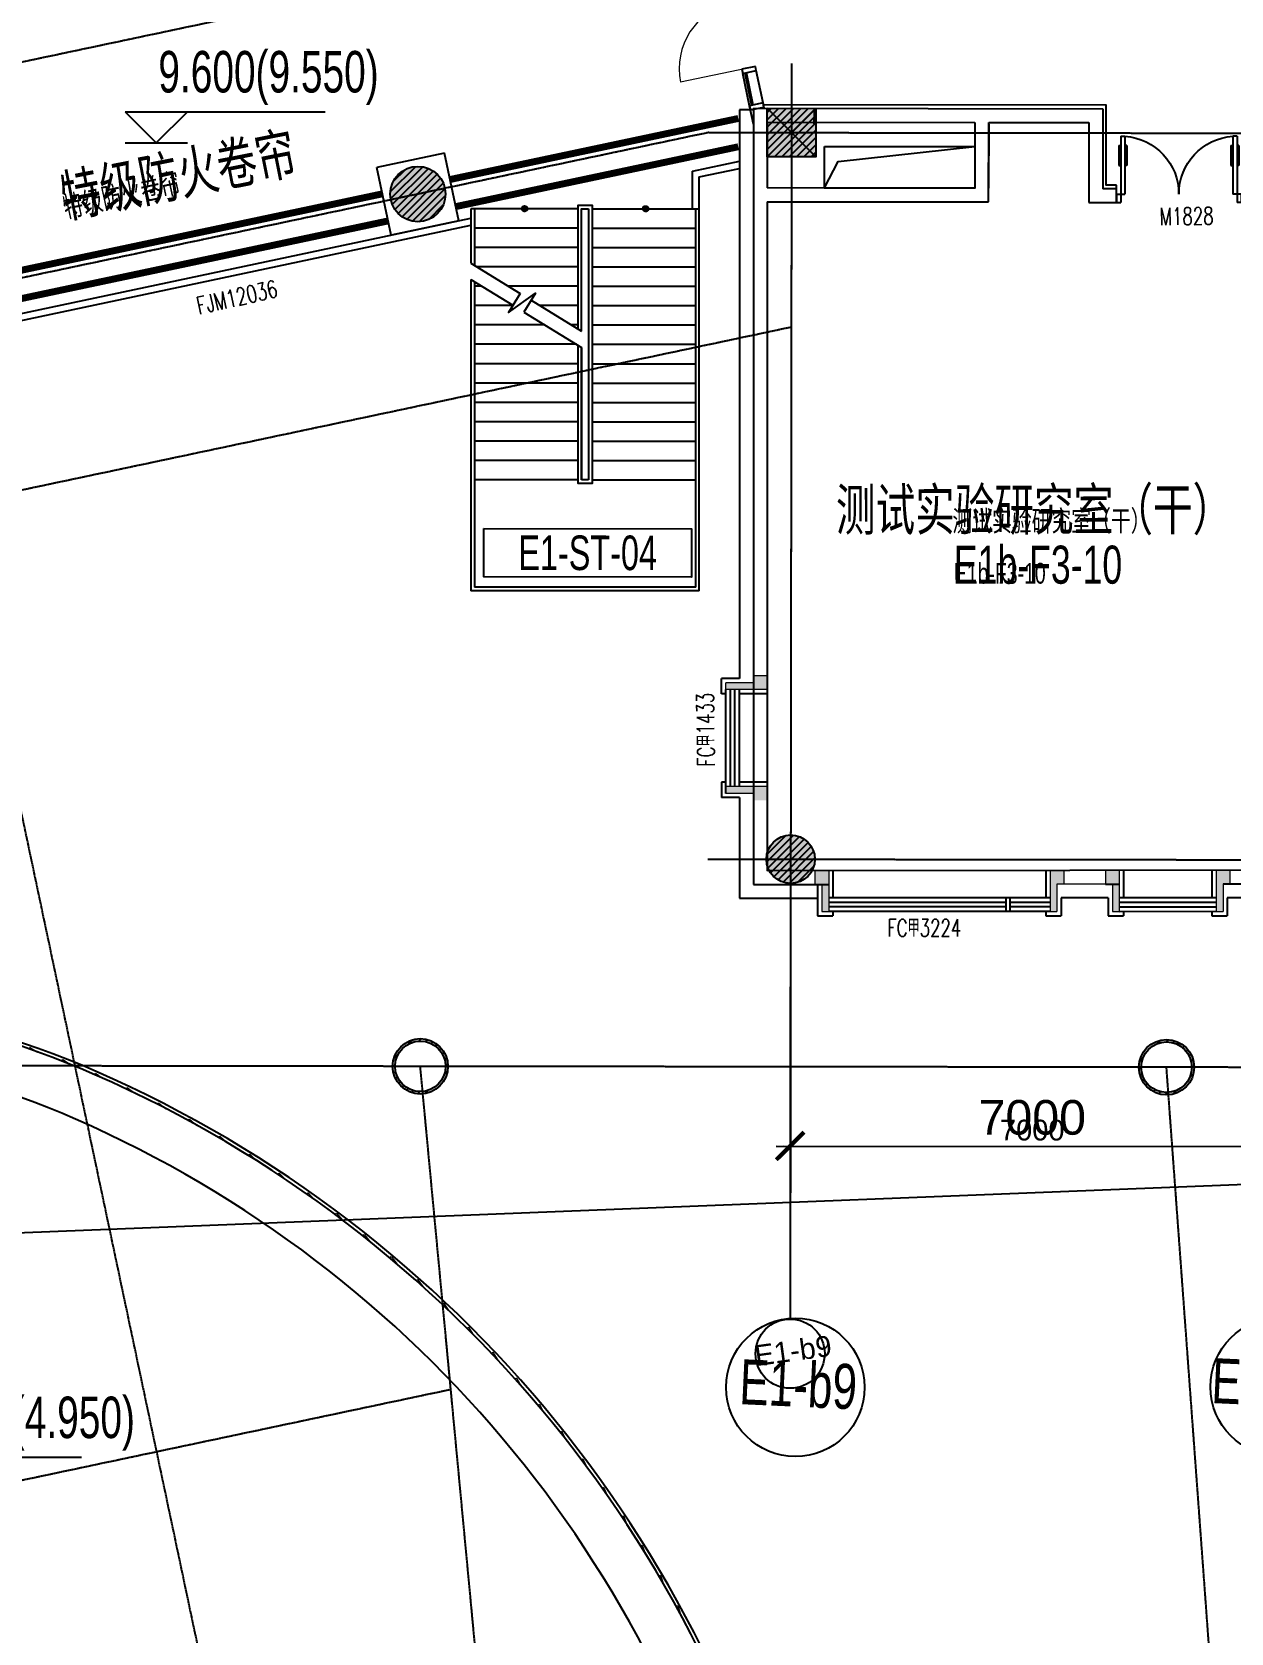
# Model space of a CAD drawing. Header units: millimetres. Extents: x -174040 to 151923, y -227569 to 142020.
# Drawn here: x -119024 to -101694, y 17702 to 40837 of the extents above; entities that cross this region are included whole.
import ezdxf
from ezdxf.enums import TextEntityAlignment as Align

# ---------------------------------------------------------------- set-up
doc = ezdxf.new("R2010")
doc.units = ezdxf.units.MM
doc.header["$LTSCALE"] = 5
for name, pattern in [('E-RG-1F$0$$0$DOTE', [2.42, 2, -0.2, 0.02, -0.2]), ('E2-RI-3F$0$DASHED', [0.75, 0.5, -0.25]), ('XRE2$0$HIDDEN', [0.375, 0.25, -0.125])]:
    doc.linetypes.add(name, pattern=pattern)
for name, color, linetype in [('00外装饰面', 21, 'Continuous'), ('A—墙体', 7, 'Continuous'), ('A—文字索引', 40, 'Continuous'), ('A—楼梯、电梯、栏杆', 50, 'Continuous'), ('A—设备管丼、主管符号', 50, 'Continuous'), ('A—轴线、尺寸', 1, 'Continuous'), ('A—门窗', 135, 'Continuous'), ('E-COLS-F3$0$0S-COLS-HATCH', 8, 'Continuous'), ('E-COLS-F3$0$0S-COLS-HATCH-I', 8, 'Continuous'), ('E-COLS-F3$0$0S-COLS-LINE', 4, 'Continuous'), ('E-RG-2F-300xp$0$E-RG-1F$0$A-DIMS-100', 1, 'Continuous'), ('E1-RI-3F$0$A-HATH', 9, 'Continuous'), ('E1-RI-3F$0$A-STUCCO', 152, 'Continuous'), ('E1-RI-3F$0$A-SYMB-DOOR', 4, 'Continuous'), ('I—平面—文字', 40, 'Continuous'), ('I—平面—文字（放大1：100）', 40, 'XRE2$0$HIDDEN'), ('I—平面—标高', 40, 'Continuous'), ('I—平面—消防设施', 10, 'Continuous'), ('I—平面—装饰面层线', 192, 'Continuous'), ('I—平面—门', 22, 'Continuous'), ('I—平面—门编号', 22, 'Continuous'), ('XRE1$0$A-SYMB', 4, 'Continuous'), ('XRE1$0$A-SYMB-NUMB-T', 4, 'Continuous'), ('轴线100', 1, 'Continuous')]:
    doc.layers.add(name, color=color, linetype=linetype)
for name, color, linetype, lineweight in [('E1-RI-3F$0$A-DOOR', 32, 'Continuous', 5), ('E1-RI-3F$0$A-GLAZ', 6, 'Continuous', 5), ('E1-RI-3F$0$A-WALL', 7, 'Continuous', 5)]:
    doc.layers.add(name, color=color, linetype=linetype, lineweight=lineweight)
doc.styles.add('ARIAL', font='arial.ttf')
doc.styles.add('E1-RI-3F$0$ECADI-TXT', font='simplex.shx', dxfattribs={"bigfont": 'hztxt.shx'})
doc.styles.add('XD2008', font='SIMYOU.TTF', dxfattribs={"width": 0.7})
doc.styles.add('XRE1$0$ECADI-TXT', font='simplex.shx', dxfattribs={"bigfont": 'hztxt.shx'})
doc.styles.add('幼圆', font='SIMYOU.TTF', dxfattribs={"width": 0.7})
doc.dimstyles.new('200', dxfattribs={"dimscale": 200, "dimtxt": 2.5, "dimasz": 2, "dimexe": 1, "dimexo": 1, "dimgap": 0.8, "dimtad": 1, "dimdec": 0, "dimdsep": 46, "dimtxsty": 'ARIAL', "dimblk1": 'ARCHTICK', "dimblk2": 'ARCHTICK', "dimsah": 1, "dimcen": -0.9, "dimdle": 1, "dimclrd": 256, "dimclre": 256, "dimclrt": 40, "dimaunit": 1, "dimadec": 0, "dimazin": 0, "dimtfac": 0.35, "dimtdec": 0, "dimtix": 1, "dimtmove": 2, "dimatfit": 3, "dimldrblk": 'ARCHTICK', "dimfxl": 0, "dimtvp": 0.8, "dimtolj": 1, "dimtzin": 0, "dimarcsym": 0})
doc.dimstyles.new('副本 100', dxfattribs={"dimscale": 100, "dimtxt": 2.5, "dimasz": 2, "dimexe": 1, "dimexo": 1, "dimgap": 0.8, "dimtad": 1, "dimdec": 0, "dimdsep": 46, "dimtxsty": 'ARIAL', "dimblk1": 'ARCHTICK', "dimblk2": 'ARCHTICK', "dimsah": 1, "dimcen": -0.9, "dimdle": 1, "dimclrd": 256, "dimclre": 256, "dimclrt": 40, "dimaunit": 1, "dimadec": 0, "dimazin": 0, "dimtfac": 0.35, "dimtdec": 0, "dimtix": 1, "dimtmove": 2, "dimatfit": 3, "dimldrblk": 'ARCHTICK', "dimfxl": 0, "dimtvp": 0.8, "dimtolj": 1, "dimtzin": 0, "dimarcsym": 0})
pattern_1 = [(45, (0, 0), (-53.0330086, 53.0330086), [])]

# ---------------------------------------------------------------- blocks, each defined once
blk = doc.blocks.new('_ArchTick')
at = {"color": 0, "linetype": 'ByBlock', "const_width": 0.15}
blk.add_lwpolyline([(-0.5, -0.5), (0.5, 0.5)], dxfattribs=at)
blk = doc.blocks.new('*D171')
at = {"layer": 'A—轴线、尺寸', "linetype": 'ByBlock', "lineweight": -2}
for p, q in [((-108064, 26939), (-108067, 24539)), ((-101064, 26931), (-101067, 24531)), ((-108267, 24739), (-100867, 24730))]:
    blk.add_line(p, q, dxfattribs=at)
at = {"layer": 'Defpoints', "color": 0, "linetype": 'ByBlock'}
for p in [(-108064, 27139), (-101064, 27131), (-101067, 24731)]:
    blk.add_point(p, dxfattribs=at)
at = {"layer": 'A—轴线、尺寸', "linetype": 'ByBlock', "lineweight": -2, "xscale": 400, "yscale": 400, "zscale": 400}
for p, rotation in [((-108067, 24739), 179.9322288728459), ((-101067, 24731), 359.9322288728459)]:
    blk.add_blockref('_ArchTick', p, dxfattribs=dict(at, rotation=rotation))
at = {"layer": 'A—轴线、尺寸', "color": 40, "linetype": 'ByBlock', "insert": (-104566, 25150), "char_height": 500, "attachment_point": 5, "rotation": 359.9322, "style": 'ARIAL'}
blk.add_mtext('\\A1;7000', dxfattribs=at)
blk = doc.blocks.new('E1-RI-3F$0$$DORLIB2D$00000011')
for p, q in [((-0.483, 0.396), (-0.483, 0.235)), ((-0.483, 0.396), (-0.467, 0.396)), ((-0.467, 0.471), (-0.467, -0.062)), ((-0.467, 0.471), (-0.433, 0.471)), ((-0.433, 0.471), (-0.433, 0.004)), ((-0.417, 0.396), (-0.433, 0.396)), ((-0.417, 0.396), (-0.417, 0.235)), ((0.417, 0.396), (0.417, 0.235)), ((0.417, 0.396), (0.433, 0.396)), ((0.433, 0.471), (0.433, 0.004)), ((0.467, 0.471), (0.433, 0.471)), ((0.467, 0.471), (0.467, -0.062)), ((0.483, 0.396), (0.467, 0.396)), ((0.483, 0.396), (0.483, 0.235)), ((-0.483, 0.235), (-0.467, 0.235)), ((-0.417, 0.235), (-0.433, 0.235)), ((0.417, 0.235), (0.433, 0.235)), ((0.483, 0.235), (0.467, 0.235)), ((-0.5, 0.004), (-0.433, 0.004)), ((-0.5, 0.004), (-0.5, -0.062)), ((0.5, 0.004), (0.433, 0.004)), ((0.5, 0.004), (0.5, -0.062)), ((-0.5, -0.062), (-0.467, -0.062)), ((0.5, -0.062), (0.467, -0.062))]:
    blk.add_line(p, q)
for centre, start, end in [((-0.467, 0.004), 0, 85.904), ((0.467, 0.004), 94.096, 180)]:
    blk.add_arc(centre, 0.467, start, end)
blk = doc.blocks.new('XRE3')
at = {"layer": 'E-COLS-F3$0$0S-COLS-HATCH'}
blk.add_hatch(color=18, dxfattribs=at).paths.add_polyline_path([(11735383, -6169484), (11736083, -6169485), (11736082, -6170185), (11735382, -6170184)])
h = blk.add_hatch(color=18, dxfattribs=at)
edge = h.paths.add_edge_path()
edge.add_arc((11730332, -6170723), 400, 0, 360)
h = blk.add_hatch(color=18, dxfattribs=at)
edge = h.paths.add_edge_path()
edge.add_arc((11735720, -6180335), 350, 0, 360)
h = blk.add_hatch(color=18, dxfattribs=at)
edge = h.paths.add_edge_path()
edge.add_arc((11730367, -6183328), 400, 0, 360)
edge = h.paths.add_edge_path(flags=17)
edge.add_arc((11730367, -6183328), 365, 0, 360)
h = blk.add_hatch(color=18, dxfattribs=at)
edge = h.paths.add_edge_path()
edge.add_arc((11741153, -6183341), 400, 0, 360)
edge = h.paths.add_edge_path(flags=17)
edge.add_arc((11741153, -6183341), 365, 0, 360)
at = {"layer": 'E-COLS-F3$0$0S-COLS-HATCH-I'}
h = blk.add_hatch(dxfattribs=at)
h.set_pattern_fill('ANSI31', color=256, scale=600, style=0)
h.set_pattern_definition(pattern_1)
h.paths.add_polyline_path([(11735383, -6169484), (11736083, -6169485), (11736082, -6170185), (11735382, -6170184)])
h = blk.add_hatch(dxfattribs=at)
h.set_pattern_fill('ANSI31', color=256, scale=600, style=0)
h.set_pattern_definition([(45, (1134.13, 240.09), (-53.0330086, 53.0330086), [])])
edge = h.paths.add_edge_path()
edge.add_arc((11730332, -6170723), 400, 0, 360)
h = blk.add_hatch(dxfattribs=at)
h.set_pattern_fill('ANSI31', color=256, scale=600, style=0)
h.set_pattern_definition(pattern_1)
edge = h.paths.add_edge_path()
edge.add_arc((11735720, -6180335), 350, 0, 360)
h = blk.add_hatch(dxfattribs=at)
h.set_pattern_fill('ANSI31', color=256, scale=600, style=0)
h.set_pattern_definition(pattern_1)
edge = h.paths.add_edge_path()
edge.add_arc((11730367, -6183328), 400, 0, 360)
edge = h.paths.add_edge_path(flags=17)
edge.add_arc((11730367, -6183328), 365, 0, 360)
h = blk.add_hatch(dxfattribs=at)
h.set_pattern_fill('ANSI31', color=256, scale=600, style=0)
h.set_pattern_definition(pattern_1)
edge = h.paths.add_edge_path()
edge.add_arc((11741153, -6183341), 400, 0, 360)
edge = h.paths.add_edge_path(flags=17)
edge.add_arc((11741153, -6183341), 365, 0, 360)
at = {"layer": 'Defpoints'}
for p, q in [((11735382, -6170184), (11736083, -6169485)), ((11735383, -6169484), (11736082, -6170185))]:
    blk.add_line(p, q, dxfattribs=at)
at = {"layer": 'E-COLS-F3$0$0S-COLS-LINE', "color": 255}
blk.add_lwpolyline([(11735383, -6169484), (11736083, -6169485), (11736082, -6170185), (11735382, -6170184)], close=True, dxfattribs=at)
for centre, radius in [((11730332, -6170723), 400), ((11735720, -6180335), 350), ((11730367, -6183328), 400), ((11730367, -6183328), 365), ((11741153, -6183341), 400), ((11741153, -6183341), 365)]:
    blk.add_circle(centre, radius, dxfattribs=at)
blk = doc.blocks.new('E1-RI-3F$0$ECADI-TAG-DOOR')
blk = doc.blocks.new('E1-RI-3F$0$3')
at = {"layer": 'A—楼梯、电梯、栏杆'}
h = blk.add_hatch(color=256, dxfattribs=at)
edge = h.paths.add_edge_path()
edge.add_arc((10773785, -7567737), 20, 138.7891, 318.7891, ccw=False)
edge.add_arc((10773785, -7567737), 20, -41.2109, 138.7891, ccw=False)
blk.add_lwpolyline([(10773800, -7567750, -1), (10773770, -7567724, -1)], format="xyb", close=True, dxfattribs=at)
blk = doc.blocks.new('E1-RI-3F$0$MRY_CW-DOOR-2_ALUMINUM_-_C')
at = {"layer": 'E1-RI-3F$0$A-DOOR'}
for p, q in [((-970, 12.7), (-970, 979.525)), ((970, 12.7), (970, 985.875))]:
    blk.add_line(p, q, dxfattribs=at)
for centre, radius, start, end in [((-970, 12.7), 966.825, 360, 90), ((970, 12.7), 973.175, 90, 180)]:
    blk.add_arc(centre, radius, start, end, dxfattribs=at)
blk = doc.blocks.new('XRE1$0$ECADI-TAG-CODE')
at = {"layer": 'XRE1$0$A-SYMB-NUMB-T', "color": 1}
blk.add_lwpolyline([(0, 3.5), (15, 3.5), (15, 0), (0, 0)], close=True, dxfattribs=at)
at = {"layer": 'XRE1$0$A-SYMB-NUMB-T', "style": 'XRE1$0$ECADI-TXT', "width": 0.7}
blk.add_attdef('CODE', text='', height=2.5, dxfattribs=at).set_placement((7.5, 1.75), align=Align.MIDDLE_CENTER)
blk = doc.blocks.new('biaogao')
at = {"layer": 'I—平面—标高'}
blk.add_line((11716360, -6091840), (11717260, -6091840), dxfattribs=at)
for points in [[(11716360, -6091390), (11719252, -6091390)], [(11716360, -6091390), (11716810, -6091840)], [(11716810, -6091840), (11717260, -6091390)]]:
    blk.add_lwpolyline(points, dxfattribs=at)
at = {"layer": 'I—平面—标高', "style": 'XD2008', "width": 0.7, "flags": 8}
blk.add_attdef('%%p0.000(-0.100)', text='', height=600, dxfattribs=at).set_placement((11716840, -6091293), align=Align.BOTTOM_LEFT)
blk = doc.blocks.new('*D440')
at = {"layer": 'Defpoints', "color": 0, "linetype": 'ByBlock'}
for p in [(-228581, 27659), (-221581, 27651), (-221584, 25251)]:
    blk.add_point(p, dxfattribs=at)
at = {"layer": '轴线100', "linetype": 'ByBlock', "lineweight": -2}
for p, q in [((-228582, 27559), (-228584, 25159)), ((-221582, 27551), (-221584, 25151)), ((-228684, 25259), (-221484, 25251))]:
    blk.add_line(p, q, dxfattribs=at)
at = {"layer": '轴线100', "linetype": 'ByBlock', "lineweight": -2, "xscale": 200, "yscale": 200, "zscale": 200}
for p, rotation in [((-228584, 25259), 179.932228872484), ((-221584, 25251), 359.932228872484)]:
    blk.add_blockref('_ArchTick', p, dxfattribs=dict(at, rotation=rotation))
at = {"layer": '轴线100', "color": 40, "linetype": 'ByBlock', "insert": (-225084, 25488), "char_height": 300, "attachment_point": 5, "rotation": 359.9322, "style": 'ARIAL'}
blk.add_mtext('\\A1;7000', dxfattribs=at)
blk = doc.blocks.new('A$C1C9D1350')
at = {"layer": '轴线100', "linetype": 'E-RG-1F$0$$0$DOTE'}
for p, q in [((-232244.1, -5110.3), (-253156.4, 93675.8)), ((-234132.4, 42097.4), (-276431.7, 33143)), ((-228562.5, 40904.3), (-228582.5, 24003.9)), ((-229758.9, 39905.7), (-275803.5, 30158.4)), ((-229758.9, 39905.7), (-185451.6, 39853.3)), ((-228567, 37091.5), (-275185.6, 27222.7)), ((-229771.3, 29405.7), (-185491.4, 29353.3)), ((-185495, 26353.3), (-244759.4, 26423.4)), ((-230994.4, -4621), (-233929.2, 26410.6)), ((-220894.6, -4204.9), (-223143.4, 26397.9)), ((-233487.5, 21739.6), (-272302.1, 13522.9))]:
    blk.add_line(p, q, dxfattribs=at)
at = {"layer": '轴线100', "linetype": 'ByBlock'}
blk.add_line((-228579.6, 26404.3), (-228584, 22759.1), dxfattribs=at)
blk.add_circle((-228584, 22259.1), 500, dxfattribs=at)
at = {"layer": '轴线100', "color": 40, "style": 'ARIAL'}
blk.add_text('E1-b9', height=300, rotation=7.78334, dxfattribs=at).set_placement((-228540.5, 22303.1), align=Align.MIDDLE_CENTER)
at = {"layer": '轴线100', "linetype": 'ByBlock'}
dim = blk.add_linear_dim(base=(-221584.3, 25250.8), p1=(-228581.4, 27659.5), p2=(-221581.4, 27651.2), angle=359.93223, dimstyle='副本 100', override={"dimtxt": 3}, dxfattribs=at)
dim.commit()
dim.dimension.update_dxf_attribs({"geometry": '*D440', "text_midpoint": (-225084, 25488.1)})

msp = doc.modelspace()

# ---------------------------------------------------------------- hatches: boundary and pattern name
at = {"layer": 'E1-RI-3F$0$A-HATH'}
h = msp.add_hatch(color=251, dxfattribs=at)
h.paths.add_polyline_path([(-108596.8, 31534.7), (-108396.8, 31534.7), (-108396.8, 31334.7), (-108996.8, 31334.7), (-108996.8, 31434.7), (-108596.8, 31434.7)])
h.paths.add_polyline_path([(-108996.8, 29834.7), (-108996.8, 29934.7), (-108396.8, 29934.7), (-108396.8, 29734.7), (-108596.8, 29734.7), (-108596.8, 29834.7)])
h = msp.add_hatch(color=251, dxfattribs=at)
h.paths.add_polyline_path([(-107708.8, 28720.2), (-107508.8, 28720.4), (-107508.8, 28126.4), (-107608.8, 28126.4), (-107608.8, 28520.3), (-107708.8, 28520.2)])
h.paths.add_polyline_path([(-104308.8, 28724.2), (-104108.8, 28724.4), (-104108.8, 28524.2), (-104208.8, 28524.1), (-104208.8, 28126.4), (-104308.8, 28126.4)])
h = msp.add_hatch(color=251, dxfattribs=at)
h.paths.add_polyline_path([(-103508.8, 28724.6), (-103308.8, 28724.8), (-103308.8, 28126.4), (-103408.8, 28126.4), (-103408.8, 28524.7), (-103508.8, 28524.6)])
h.paths.add_polyline_path([(-101908.6, 28726.4), (-101708.8, 28726.7), (-101708.8, 28526.7), (-101808.8, 28526.6), (-101808.8, 28126.4), (-101907.9, 28126.4)])

# ---------------------------------------------------------------- linework, layer by layer
at = {"layer": '00外装饰面', "linetype": 'ByBlock', "ltscale": 5}
for p, q in [((-108796.8, 39712.1), (-108796.8, 31494.7)), ((-108596, 39711.9), (-108796.8, 39712.1)), ((-109056.8, 31274.7), (-109056.8, 31494.7)), ((-108796.8, 31494.7), (-109056.8, 31494.7)), ((-108996.8, 31274.7), (-109056.8, 31274.7)), ((-108396.8, 31274.7), (-108796.8, 31274.7)), ((-108996.8, 29994.7), (-109056.8, 29994.7)), ((-109056.8, 29994.7), (-109056.8, 29774.7)), ((-108396.8, 29994.7), (-108796.8, 29994.7)), ((-108796.8, 29774.7), (-109056.8, 29774.7)), ((-108796.8, 29774.7), (-108796.8, 28318.7)), ((-107448.8, 28724.2), (-107448.8, 28326.4)), ((-104368.8, 28723.9), (-104368.8, 28326.4)), ((-103248.8, 28724.9), (-103248.8, 28324.9)), ((-101968.8, 28726.4), (-101968.8, 28326.4)), ((-107668.8, 28520), (-107668.8, 28066.4)), ((-108796.8, 28318.7), (-107668.8, 28320)), ((-103468.8, 28325), (-104148.8, 28324.2)), ((-104148.8, 28324.2), (-104148.8, 28066.4)), ((-103468.8, 28325), (-103468.8, 28066.4)), ((-101748.8, 28326.6), (-101748.8, 28066.4)), ((-100668.6, 28325.4), (-101748.8, 28324.2)), ((-107668.8, 28066.4), (-107448.8, 28066.4)), ((-107448.8, 28126.4), (-107448.8, 28066.4)), ((-104368.8, 28126.4), (-104368.8, 28066.4)), ((-104368.8, 28066.4), (-104148.8, 28066.4)), ((-103468.8, 28066.4), (-103248.8, 28066.4)), ((-103248.8, 28124.9), (-103248.8, 28066.4)), ((-101968.8, 28126.4), (-101968.8, 28066.4)), ((-101968.8, 28066.4), (-101748.8, 28066.4))]:
    msp.add_line(p, q, dxfattribs=at)
at = {"layer": 'A—墙体'}
for p, q in [((-108596.8, 39734.8), (-103546.3, 39728.9)), ((-108596.8, 39734.8), (-108596.8, 28519)), ((-107721, 39708.7), (-107721.2, 39508.7)), ((-103546.3, 39728.9), (-103547.7, 38572.9)), ((-108396.8, 39534.5), (-105396.2, 39531.1)), ((-108396.8, 39534.5), (-108396.8, 38584.5)), ((-105396.2, 39531.1), (-105397.3, 38581)), ((-105197.5, 38380.8), (-105196.2, 39530.8)), ((-105196.2, 39505.4), (-105197.3, 38580.3)), ((-105196.2, 39530.8), (-103746.5, 39529.2)), ((-103746.5, 39529.2), (-103747.9, 38372.9)), ((-105397.3, 38581), (-108396.8, 38584.5)), ((-103347.4, 38572.9), (-103547.7, 38572.9)), ((-103347.4, 38372.9), (-103347.4, 38572.9)), ((-108396.8, 38384.5), (-105197.5, 38380.8)), ((-103747.9, 38372.9), (-103347.4, 38372.9)), ((-108596.8, 28519), (-107508.8, 28520.2))]:
    msp.add_line(p, q, dxfattribs=at)
for points in [[(-108396.8, 38384.5), (-108396.8, 28719.2), (-73408.9, 28758.2)], [(-103508.8, 28524.6), (-103308.8, 28524.9)], [(-101808.8, 28526.4), (-100609.7, 28528.1)]]:
    msp.add_lwpolyline(points, dxfattribs=at)
at = {"layer": 'A—楼梯、电梯、栏杆'}
for p, q in [((-109479.3, 38824.1), (-108796.8, 38968.6)), ((-109479.3, 38284.1), (-109479.3, 38824.1)), ((-109379.3, 38743.1), (-108796.8, 38866.4)), ((-109379.3, 38015.1), (-109379.3, 38743.1)), ((-112679.3, 38284.1), (-112679.3, 37495)), ((-111129.3, 38284.1), (-112679.3, 38284.1)), ((-112629.3, 38284.1), (-112629.3, 37464.3)), ((-110979.3, 38284.1), (-110979.3, 34364.1)), ((-110929.3, 38284.1), (-109379.3, 38284.1)), ((-109429.3, 32814.1), (-109429.3, 38284.1)), ((-109379.3, 32764.1), (-109379.3, 38284.1)), ((-120246.1, 36544.9), (-112679.3, 38146.7)), ((-120225.4, 36447.1), (-112679.3, 38044.5)), ((-111129.3, 38004.1), (-112629.3, 38004.1)), ((-110929.3, 38004.1), (-109429.3, 38004.1)), ((-111129.3, 37724.1), (-112629.3, 37724.1)), ((-110929.3, 37724.1), (-109429.3, 37724.1)), ((-112679.3, 37495), (-111970.2, 37059.4)), ((-112679.3, 37260.3), (-112679.3, 32764.1)), ((-112679.3, 37260.3), (-112074.9, 36889)), ((-111129.3, 37444.1), (-112596.5, 37444.1)), ((-110929.3, 37444.1), (-109429.3, 37444.1)), ((-112629.3, 37229.5), (-112629.3, 32814.1)), ((-112522.8, 37164.1), (-112629.3, 37164.1)), ((-111129.3, 37164.1), (-112140.7, 37164.1)), ((-110929.3, 37164.1), (-109429.3, 37164.1)), ((-112077.9, 36884.1), (-112629.3, 36884.1)), ((-111913.1, 36789.5), (-111079.3, 36277.2)), ((-111808.4, 36959.9), (-111079.3, 36512)), ((-111129.3, 36884.1), (-111685, 36884.1)), ((-110929.3, 36884.1), (-109429.3, 36884.1)), ((-111611.3, 36604.1), (-112629.3, 36604.1)), ((-111129.3, 36604.1), (-111229.3, 36604.1)), ((-110929.3, 36604.1), (-109429.3, 36604.1)), ((-111155.6, 36324.1), (-112629.3, 36324.1)), ((-110929.3, 36324.1), (-109429.3, 36324.1)), ((-111079.3, 36277.2), (-111079.3, 34364.1)), ((-111079.3, 34364.1), (-111079.3, 36277.2)), ((-111129.3, 36044.1), (-112629.3, 36044.1)), ((-110929.3, 36044.1), (-109429.3, 36044.1)), ((-111129.3, 35764.1), (-112629.3, 35764.1)), ((-110929.3, 35764.1), (-109429.3, 35764.1)), ((-111129.3, 35484.1), (-112629.3, 35484.1)), ((-110929.3, 35484.1), (-109429.3, 35484.1)), ((-111129.3, 35204.1), (-112629.3, 35204.1)), ((-110929.3, 35204.1), (-109429.3, 35204.1)), ((-111129.3, 34924.1), (-112629.3, 34924.1)), ((-110929.3, 34924.1), (-109429.3, 34924.1)), ((-111129.3, 34644.1), (-112629.3, 34644.1)), ((-110929.3, 34644.1), (-109429.3, 34644.1)), ((-111129.3, 34364.1), (-112629.3, 34364.1)), ((-110979.3, 34364.1), (-111079.3, 34364.1)), ((-110929.3, 34364.1), (-109429.3, 34364.1)), ((-109379.3, 32764.1), (-112679.3, 32764.1)), ((-109429.3, 32814.1), (-112629.3, 32814.1))]:
    msp.add_line(p, q, dxfattribs=at)
for points, format in [([(-111904.3, 38284.1, 0, 0, 0), (-111904.3, 37396.7, 40, 0, 0), (-111904.3, 37246.7, 0, 0, 0)], "xyseb"), ([(-110154.3, 38284.1, 0, 0, 0), (-110154.3, 33448.7, 0, 0, 0), (-111904.3, 33448.7, 0, 0, 0), (-111904.3, 36427.5, 40, 0, 0), (-111904.2, 36577.5, 0, 0, 0)], "xyseb"), ([(-107910, 13231, 0.2418278), (-118115.8, 25769.6, 0.1432943), (-125109.4, 26684.5)], "xyb"), ([(-108613.3, 13172.2, 0.2404632), (-118397.4, 25128.7, 0.1424921), (-124964.2, 25998.6)], "xyb")]:
    msp.add_lwpolyline(points, format=format, dxfattribs=at)
for points in [[(-111129.3, 36702.3), (-111129.3, 38334.1), (-110929.3, 38334.1), (-110929.3, 34314.1), (-111129.3, 34314.1), (-111129.3, 36308)], [(-111079.3, 36512), (-111079.3, 38284.1), (-110979.3, 38284.1)], [(-111970.2, 37059.4), (-112138.9, 36784.9), (-111744.2, 37064.5), (-111913.1, 36789.5)], [(-111129.3, 36542.7), (-111129.3, 36702.3)]]:
    msp.add_lwpolyline(points, dxfattribs=at)
for centre, radius, start, end in [((-123131.1, 14328.3), 12543.4, 66.33559, 99.10295), ((-125217.6, 9567.1), 17741.7, 11.93201, 66.33559)]:
    msp.add_arc(centre, radius, start, end, dxfattribs=at)
at = {"layer": 'A—设备管丼、主管符号'}
for points in [[(-107571.6, 39183.6), (-105397.3, 39183.6), (-105397.3, 38582.1), (-107571.6, 38582.1), (-107571, 39183.6)], [(-107571.6, 38584), (-107371.2, 38968.1), (-105396.6, 39181.5)], [(-73373.8, 12600.8), (-78961.7, 25072.2), (-135204.1, 22850.1)]]:
    msp.add_lwpolyline(points, dxfattribs=at)
at = {"layer": 'A—轴线、尺寸', "linetype": 'E-RG-1F$0$$0$DOTE'}
msp.add_line((-108045.2, 40384.1), (-108065.1, 23483.8), dxfattribs=at)
at = {"layer": 'A—轴线、尺寸', "linetype": 'ByBlock'}
msp.add_line((-108062.3, 25884.1), (-108066.6, 22238.9), dxfattribs=at)
for centre in [(-107990.4, 21252.2), (-100990.4, 21259.8)]:
    msp.add_circle(centre, 1000, dxfattribs=at)
at = {"layer": 'A—门窗', "extrusion": (0, 0, -1)}
for p, q in [((-108568.7, 40339.7), (-108764.4, 40298.3)), ((-108764.4, 40298.3), (-108751.9, 40239.6)), ((-108751.9, 40239.6), (-108556.3, 40281)), ((-108556.3, 40281), (-108568.7, 40339.7)), ((-108457, 39811.9), (-108652.6, 39770.5)), ((-108444.5, 39753.2), (-108457, 39811.9)), ((-108652.6, 39770.5), (-108640.2, 39711.8)), ((-108640.2, 39711.8), (-108444.5, 39753.2))]:
    msp.add_line(p, q, dxfattribs=at)
at = {"layer": 'A—门窗'}
for p, q in [((-108457, 39811.9), (-108556.3, 40281)), ((-108652.6, 39770.5), (-108751.9, 40239.6)), ((-108722.1, 40245.9), (-108622.7, 39776.8)), ((-108597.9, 39782.1), (-108697.2, 40251.2)), ((-108440.6, 39734.6), (-108457, 39811.9)), ((-108596.2, 39503.9), (-108652.6, 39770.5)), ((-108996.8, 29834.7), (-108996.8, 31334.7)), ((-108930, 29934.7), (-108930, 31334.7)), ((-108863.5, 29934.7), (-108863.5, 31334.7)), ((-108796.8, 29934.7), (-108796.8, 31334.7)), ((-104308.8, 28326.4), (-107508.8, 28326.4)), ((-104948.8, 28259.8), (-107508.8, 28259.8)), ((-104948.8, 28326.4), (-104948.8, 28126.4)), ((-104888.8, 28326.4), (-104888.8, 28126.4)), ((-104308.8, 28259.8), (-104888.8, 28259.8)), ((-101907.1, 28326.4), (-103308.8, 28324.8)), ((-101907.1, 28259.7), (-103308.8, 28258)), ((-104948.8, 28193.1), (-107508.8, 28193.1)), ((-104308.8, 28126.4), (-107508.8, 28126.4)), ((-104308.8, 28193.1), (-104888.8, 28193.1)), ((-101907, 28192.9), (-103308.8, 28191.2)), ((-101906.9, 28126.4), (-103308.8, 28124.8))]:
    msp.add_line(p, q, dxfattribs=at)
at = {"layer": 'E-RG-2F-300xp$0$E-RG-1F$0$A-DIMS-100', "ltscale": 3}
msp.add_line((-108062.3, 25884.1), (-108066.6, 22238.9), dxfattribs=at)
at = {"layer": 'E1-RI-3F$0$A-GLAZ', "color": 8}
for p, q in [((-119061.7, 26166.7), (-118943, 26094.8)), ((-118590.7, 25963.4), (-118580.3, 25990.1)), ((-118580.3, 25990.1), (-118469.1, 25916.4)), ((-118117.5, 25768.9), (-118106.5, 25794)), ((-118106.5, 25794), (-117994.3, 25713.3)), ((-117659.3, 25559.3), (-117647.2, 25584.8)), ((-117647.2, 25584.8), (-117537.6, 25501.2)), ((-117206.8, 25337.5), (-117194, 25362.7)), ((-117194, 25362.7), (-117090, 25278.6)), ((-116760.4, 25103.7), (-116747.3, 25127.8)), ((-116747.3, 25127.8), (-116642.5, 25037.8)), ((-116321.8, 24855.7), (-116307.5, 24880.2)), ((-116307.5, 24880.2), (-116205.5, 24787.5)), ((-115889.9, 24596.1), (-115875, 24620.2)), ((-115875, 24620.2), (-115778.6, 24527.4)), ((-115465.1, 24325.1), (-115450, 24348)), ((-115450, 24348), (-115353.2, 24249.4)), ((-115049.2, 24040.6), (-115032.9, 24063.7)), ((-115032.9, 24063.7), (-114939.2, 23962.7)), ((-114641.1, 23745.1), (-114624.2, 23767.8)), ((-114624.2, 23767.8), (-114536, 23667.1)), ((-114241, 23438.8), (-114224, 23460.3)), ((-114224, 23460.3), (-114135.9, 23353.8)), ((-113850.9, 23119.8), (-113832.7, 23141.5)), ((-113832.7, 23141.5), (-113747.9, 23032.8)), ((-113469.5, 22790.5), (-113450.7, 22811.7)), ((-113450.7, 22811.7), (-113371.4, 22703.9)), ((-113097, 22451.2), (-113078.2, 22471.1)), ((-113078.2, 22471.1), (-112999.6, 22357.6)), ((-112735.5, 22100.1), (-112715.6, 22120.1)), ((-112715.6, 22120.1), (-112640.4, 22004.6)), ((-112383.6, 21739.5), (-112363.1, 21758.9)), ((-112363.1, 21758.9), (-112293.3, 21644.8)), ((-112041.4, 21369.6), (-112021, 21387.8)), ((-112021, 21387.8), (-111952.4, 21268)), ((-111711.3, 20988.9), (-111689.7, 21007.2)), ((-111689.7, 21007.2), (-111624.6, 20885.7)), ((-111391.4, 20599.5), (-111369.3, 20617.2)), ((-111369.3, 20617.2), (-111309.5, 20497.5)), ((-111082.1, 20201.8), (-111060.2, 20218.3)), ((-111060.2, 20218.3), (-111002, 20093)), ((-110785.6, 19794.3), (-110762.5, 19810.7)), ((-110762.5, 19810.7), (-110708.1, 19684.1)), ((-110500.2, 19379.1), (-110476.6, 19394.8)), ((-110476.6, 19394.8), (-110427.3, 19270.4)), ((-110225.9, 18956.4), (-110202.7, 18970.9)), ((-110202.7, 18970.9), (-110155.4, 18841.1)), ((-109965.3, 18525.1), (-109940.9, 18539.4)), ((-109940.9, 18539.4), (-109897.5, 18408.6)), ((-109716.3, 18087), (-109691.5, 18100.6)), ((-109691.5, 18100.6), (-109653, 17972.5))]:
    msp.add_line(p, q, dxfattribs=at)
at = {"layer": 'E1-RI-3F$0$A-STUCCO'}
msp.add_line((-101808.8, 28726.6), (-101808.8, 28726.6), dxfattribs=at)
at = {"layer": 'E1-RI-3F$0$A-WALL'}
for p, q in [((-108396.8, 31534.7), (-108596.8, 31534.7)), ((-108996.8, 31334.7), (-108996.8, 31434.7)), ((-108596.8, 31434.7), (-108996.8, 31434.7)), ((-108396.8, 31334.7), (-108996.8, 31334.7)), ((-108396.8, 29934.7), (-108996.8, 29934.7)), ((-108996.8, 29934.7), (-108996.8, 29834.7)), ((-108596.8, 29834.7), (-108996.8, 29834.7)), ((-107708.8, 28719.9), (-107708.8, 28520.2)), ((-107508.8, 28720.2), (-107508.8, 28126.4)), ((-104308.8, 28724.2), (-104308.8, 28126.4)), ((-104208.8, 28724.2), (-104208.8, 28724.1)), ((-104108.8, 28724.2), (-104108.8, 28524.2)), ((-103508.8, 28724.6), (-103508.8, 28524.6)), ((-103408.8, 28724.6), (-103408.8, 28724.7)), ((-103308.8, 28724.9), (-103308.8, 28126.4)), ((-101908.6, 28726.4), (-101907.9, 28126.4)), ((-101708.8, 28726.6), (-101708.8, 28526.7)), ((-107608.8, 28520.3), (-107608.8, 28126.4)), ((-103508.8, 28524.9), (-104208.8, 28524.1)), ((-104208.8, 28524.1), (-104208.8, 28126.4)), ((-103408.8, 28524.7), (-103408.8, 28126.4)), ((-101808.8, 28527.2), (-101808.8, 28126.4)), ((-107608.8, 28126.4), (-107508.8, 28126.4)), ((-104308.8, 28126.4), (-104208.8, 28126.4)), ((-103408.8, 28126.4), (-103308.8, 28126.4)), ((-101906.9, 28126.4), (-101808.8, 28126.4))]:
    msp.add_line(p, q, dxfattribs=at)
at = {"layer": 'I—平面—消防设施', "linetype": 'E2-RI-3F$0$DASHED', "const_width": 100}
for points in [[(-112980.7, 38706), (-108815.3, 39587.7)], [(-112897.9, 38314.6), (-108815.3, 39178.9)], [(-113959, 38498.9), (-120225.6, 37172.3)], [(-113876.2, 38107.5), (-120142.7, 36780.9)]]:
    msp.add_lwpolyline(points, dxfattribs=at)
at = {"layer": 'I—平面—装饰面层线'}
for p, q in [((-113061.3, 39086.7, 0), (-114039.6, 38879.6, 0)), ((-113833, 37903.7, 0), (-114039.6, 38879.6, 0)), ((-112854.7, 38110.9, 0), (-113061.3, 39086.7, 0)), ((-103347.4, 38572.9), (-103347.4, 38622.9)), ((-112854.7, 38110.9, 0), (-113833, 37903.7, 0))]:
    msp.add_line(p, q, dxfattribs=at)
msp.add_lwpolyline([(-103347.4, 38622.9), (-103497.6, 38622.9), (-103496.3, 39778.9), (-108451.2, 39784.6)], dxfattribs=at)

# ---------------------------------------------------------------- block references
at = {"layer": 'A—楼梯、电梯、栏杆'}
for p, xscale, yscale, zscale, rotation in [((-15247667, -21509082.7), 1.999999999999996, 1.999999999999997, 1.999999999999997, 89.99923150092646), ((-15245917, -21509083.7), 1.999999999999995, 1.999999999999996, 1.999999999999996, 89.99923150102052)]:
    msp.add_blockref('E1-RI-3F$0$3', p, dxfattribs=dict(at, xscale=xscale, yscale=yscale, zscale=zscale, rotation=rotation))
at = {"layer": 'A—门窗'}
msp.add_blockref('XRE3', (-11843778.7, 6209218.7), dxfattribs=at)
ref = msp.add_blockref('biaogao', (-11834037.9, 6131076.1), dxfattribs=at)
ref.add_attrib('%%p0.000(-0.100)', '9.600(9.550)', dxfattribs={"layer": 'I—平面—标高', "height": 600, "style": 'XD2008', "width": 0.7}).set_placement((-117198.2, 39783.3), align=Align.BOTTOM_LEFT)
ref = msp.add_blockref('biaogao', (-11837560.8, 6111631), dxfattribs=at)
ref.add_attrib('%%p0.000(-0.100)', '5.000(4.950)', dxfattribs={"layer": 'I—平面—标高', "height": 600, "style": 'XD2008', "width": 0.7}).set_placement((-120721.2, 20338.1), align=Align.BOTTOM_LEFT)
at = {"layer": 'I—平面—门', "rotation": 101.9526484752953}
msp.add_blockref('E1-RI-3F$0$MRY_CW-DOOR-2_ALUMINUM_-_C', (-108891.9, 41262.8), dxfattribs=at)
at = {"layer": 'I—平面—门', "xscale": -1800, "yscale": 1800, "zscale": 1800}
msp.add_blockref('E1-RI-3F$0$$DORLIB2D$00000011', (-102447.4, 38485.3), dxfattribs=at)
at = {"layer": 'I—平面—门编号'}
ref = msp.add_blockref('E1-RI-3F$0$ECADI-TAG-DOOR', (-101702.3, 37332.8), dxfattribs=dict(at, xscale=100.0000000022703, yscale=100.0000000022703, zscale=100.0000000022703, rotation=0.9368056070696432))
ref.add_attrib('门窗主编号1', 'M1828', dxfattribs={"layer": 'E1-RI-3F$0$A-SYMB-DOOR', "height": 250, "rotation": 0.93681, "style": 'E1-RI-3F$0$ECADI-TXT', "width": 0.7}).set_placement((-101944.2, 38057.3), align=Align.RIGHT)
ref = msp.add_blockref('E1-RI-3F$0$ECADI-TAG-DOOR', (-115072, 36352.6), dxfattribs=dict(at, xscale=100.0000000022703, yscale=100.0000000022703, zscale=100.0000000022703, rotation=12.65081563331894))
ref.add_attrib('门窗主编号1', 'FJM12036', dxfattribs={"layer": 'E1-RI-3F$0$A-SYMB-DOOR', "height": 250, "rotation": 12.65082, "style": 'E1-RI-3F$0$ECADI-TXT', "width": 0.7}).set_placement((-115455.9, 37012.9), align=Align.RIGHT)
ref = msp.add_blockref('E1-RI-3F$0$ECADI-TAG-DOOR', (-108446.4, 31531.4), dxfattribs=dict(at, xscale=100.0000000022703, yscale=100.0000000022703, zscale=100.0000000022703, rotation=90.93680560706957))
ref.add_attrib('门窗主编号1', 'FC甲1433', dxfattribs={"layer": 'E1-RI-3F$0$A-SYMB-DOOR', "height": 250, "rotation": 90.93681, "style": 'E1-RI-3F$0$ECADI-TXT', "width": 0.7}).set_placement((-109171, 31289.5), align=Align.RIGHT)
ref = msp.add_blockref('E1-RI-3F$0$ECADI-TAG-DOOR', (-105362.7, 27036.7), dxfattribs=dict(at, xscale=100.0000000022703, yscale=100.0000000022703, zscale=100.0000000022703))
ref.add_attrib('门窗主编号1', 'FC甲3224', dxfattribs={"layer": 'E1-RI-3F$0$A-SYMB-DOOR', "height": 250, "rotation": 0, "style": 'E1-RI-3F$0$ECADI-TXT', "width": 0.7}).set_placement((-105592.7, 27765.2), align=Align.RIGHT)
at = {"layer": 'XRE1$0$A-SYMB'}
ref = msp.add_blockref('XRE1$0$ECADI-TAG-CODE', (-112492.7, 32963.5), dxfattribs=dict(at, xscale=200.0000000186264, yscale=200.0000000186264, zscale=200.0000000186264, rotation=359.9358798885455))
ref.add_attrib('CODE', 'E1-ST-04', dxfattribs={"layer": 'XRE1$0$A-SYMB-NUMB-T', "color": 40, "height": 500, "rotation": 359.93588, "style": '幼圆', "width": 0.7}).set_placement((-110992.3, 33311.8), align=Align.MIDDLE_CENTER)
at = {"layer": '轴线100'}
msp.add_blockref('A$C1C9D1350', (120517.4, -520.6), dxfattribs=at)

# ---------------------------------------------------------------- texts
at = {"layer": 'A—文字索引', "style": 'ARIAL', "width": 0.7}
for s, p in [('E1-b9', (-107946.9, 21296.2)), ('E1-b10', (-100946.9, 21303.8))]:
    msp.add_text(s, height=650, rotation=357.3948, dxfattribs=at).set_placement(p, align=Align.MIDDLE_CENTER)
at = {"layer": 'I—平面—文字', "linetype": 'ByBlock', "style": 'XD2008', "width": 0.7}
for s, height, rotation, p in [('特级防火卷帘', 600, 11.1515, (-118539.5, 38151.3, 0)), ('测试实验研究室（干）', 600, 0.07156, (-107403.9, 33635.3, 0)), ('E1b-F3-10', 550, 0.02763, (-105698.7, 32864.3))]:
    msp.add_text(s, height=height, rotation=rotation, dxfattribs=at).set_placement(p)
at = {"layer": 'I—平面—文字（放大1：100）', "linetype": 'ByBlock', "style": 'XD2008', "width": 0.7}
for s, rotation, p in [('特级防火卷帘', 12.44558, (-118539.5, 38151.3, 0)), ('测试实验研究室（干）', 0.07156, (-105720.5, 33621, 0)), ('E1b-F3-10', 0.07156, (-105698.7, 32864.3))]:
    msp.add_text(s, height=300, rotation=rotation, dxfattribs=at).set_placement(p)

# ---------------------------------------------------------------- dimensions: what is measured, and where the dimension line sits
at = {"layer": 'A—轴线、尺寸', "linetype": 'ByBlock'}
dim = msp.add_linear_dim(base=(-101066.9, 24730.7), p1=(-108064.1, 27139.3), p2=(-101064.1, 27131), angle=359.93223, dimstyle='200', dxfattribs=at)
dim.commit()
dim.dimension.update_dxf_attribs({"geometry": '*D171', "text_midpoint": (-104566.4, 25150.1)})

doc.saveas('drawing.dxf')
